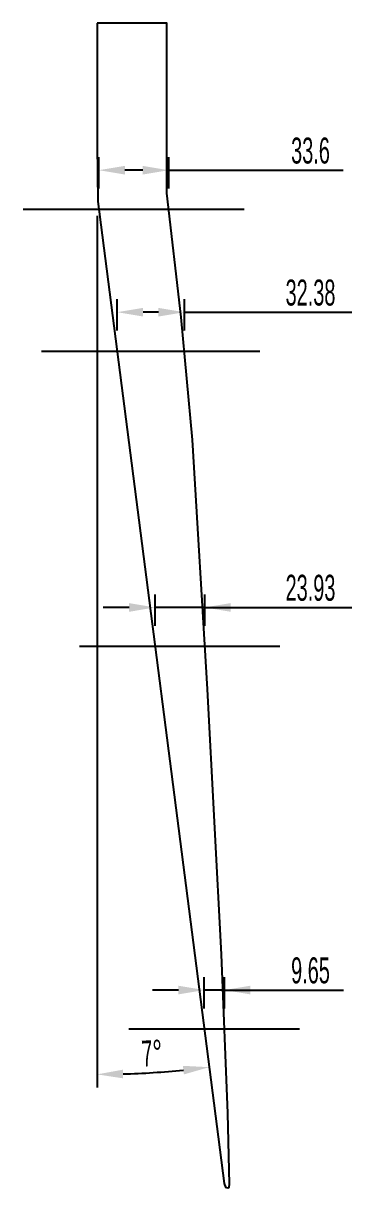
# Model space of a CAD drawing. Header units: centimetres. Extents: x -5325 to 32224, y -11540 to 14619.
# Drawn here: x 28811 to 28971, y -3184 to -2624 of the extents above; entities that cross this region are included whole.
import ezdxf

# ---------------------------------------------------------------- set-up
doc = ezdxf.new("R2010")
doc.units = ezdxf.units.CM
doc.header["$PDMODE"] = 3
doc.header["$PDSIZE"] = -5
doc.layers.get('0').update_dxf_attribs({"color": 10})
doc.styles.get("Standard").update_dxf_attribs({"font": 'ARIALN.TTF', "width": 0.67})
doc.dimstyles.new('ISO-25', dxfattribs={"dimscale": 5, "dimtxt": 2.5, "dimasz": 2.5, "dimexe": 1.25, "dimexo": 2, "dimtad": 1, "dimdsep": 46, "dimtxsty": 'Standard', "dimcen": 2.5, "dimadec": 0, "dimazin": 0, "dimtfac": 1, "dimtmove": 0, "dimatfit": 3, "dimfxl": 1, "dimarcsym": 0})

# ---------------------------------------------------------------- blocks, each defined once
blk = doc.blocks.new('*D56')
at = {"color": 0, "lineweight": -2}
blk.add_line((28847.01, -2716.71), (28847.01, -3135.98), dxfattribs=at)
blk.add_arc((28847.01, -2706.71), 423.01, 271.6931, 275.6413, dxfattribs=at)
at = {"color": 0}
for points in [[(28859.48, -3127.46), (28859.54, -3131.63), (28847.01, -3129.73)], [(28888.83, -3129.75), (28888.36, -3125.61), (28901.01, -3126.27)]]:
    blk.add_solid(points, dxfattribs=at)
at = {"layer": 'Defpoints', "color": 0}
for p in [(28847.01, -2624.16), (28847.01, -2682.97), (28847.42, -2709.93), (28865.05, -3129.34), (28908.22, -3182.26)]:
    blk.add_point(p, dxfattribs=at)
at = {"color": 0, "insert": (28873.47, -3119.51), "char_height": 12.5, "attachment_point": 5, "rotation": 3.6672}
blk.add_mtext('7%%d', dxfattribs=at)
blk = doc.blocks.new('*D57')
at = {"color": 0, "lineweight": -2}
for p, q in [((28898.66, -3097.98), (28898.66, -3082.92)), ((28908.3, -3097.98), (28908.3, -3082.92)), ((28886.16, -3089.17), (28873.66, -3089.17)), ((28908.3, -3089.17), (28898.66, -3089.17)), ((28908.3, -3089.17), (28965.67, -3089.17)), ((28920.8, -3089.17), (28933.3, -3089.17))]:
    blk.add_line(p, q, dxfattribs=at)
at = {"color": 0}
for points in [[(28886.16, -3091.25), (28886.16, -3087.08), (28898.66, -3089.17)], [(28920.8, -3087.08), (28920.8, -3091.25), (28908.3, -3089.17)]]:
    blk.add_solid(points, dxfattribs=at)
at = {"layer": 'Defpoints', "color": 0}
for p in [(28898.66, -3089.17), (28898.66, -3107.98), (28908.3, -3107.98)]:
    blk.add_point(p, dxfattribs=at)
at = {"color": 0, "insert": (28949.78, -3079.79), "char_height": 12.5, "attachment_point": 5}
blk.add_mtext('9.65', dxfattribs=at)
blk = doc.blocks.new('*D58')
at = {"color": 0, "lineweight": -2}
for p, q in [((28874.97, -2913.95), (28874.97, -2898.88)), ((28898.9, -2913.95), (28898.9, -2898.88)), ((28862.47, -2905.13), (28849.97, -2905.13)), ((28898.9, -2905.13), (28874.97, -2905.13)), ((28898.9, -2905.13), (28969.65, -2905.13)), ((28911.4, -2905.13), (28923.9, -2905.13))]:
    blk.add_line(p, q, dxfattribs=at)
at = {"color": 0}
for points in [[(28862.47, -2907.22), (28862.47, -2903.05), (28874.97, -2905.13)], [(28911.4, -2903.05), (28911.4, -2907.22), (28898.9, -2905.13)]]:
    blk.add_solid(points, dxfattribs=at)
at = {"layer": 'Defpoints', "color": 0}
for p in [(28874.97, -2905.13), (28874.97, -2923.95), (28898.9, -2923.95)]:
    blk.add_point(p, dxfattribs=at)
at = {"color": 0, "insert": (28949.78, -2895.76), "char_height": 12.5, "attachment_point": 5}
blk.add_mtext('23.93', dxfattribs=at)
blk = doc.blocks.new('*D59')
at = {"color": 0, "lineweight": -2}
for p, q in [((28856.69, -2771.95), (28856.69, -2756.88)), ((28889.07, -2771.95), (28889.07, -2756.88)), ((28876.57, -2763.13), (28869.19, -2763.13)), ((28889.07, -2763.13), (28969.65, -2763.13))]:
    blk.add_line(p, q, dxfattribs=at)
at = {"color": 0}
for points in [[(28869.19, -2761.05), (28869.19, -2765.21), (28856.69, -2763.13)], [(28876.57, -2765.21), (28876.57, -2761.05), (28889.07, -2763.13)]]:
    blk.add_solid(points, dxfattribs=at)
at = {"layer": 'Defpoints', "color": 0}
for p in [(28856.69, -2763.13), (28856.69, -2781.95), (28889.07, -2781.95)]:
    blk.add_point(p, dxfattribs=at)
at = {"color": 0, "insert": (28949.78, -2753.76), "char_height": 12.5, "attachment_point": 5}
blk.add_mtext('32.38', dxfattribs=at)
blk = doc.blocks.new('*D60')
at = {"color": 0, "lineweight": -2}
for p, q in [((28847.9, -2703.64), (28847.9, -2688.57)), ((28881.5, -2703.64), (28881.5, -2688.57)), ((28869, -2694.82), (28860.4, -2694.82)), ((28881.5, -2694.82), (28965.45, -2694.82))]:
    blk.add_line(p, q, dxfattribs=at)
at = {"color": 0}
for points in [[(28860.4, -2692.74), (28860.4, -2696.9), (28847.9, -2694.82)], [(28869, -2696.9), (28869, -2692.74), (28881.5, -2694.82)]]:
    blk.add_solid(points, dxfattribs=at)
at = {"layer": 'Defpoints', "color": 0}
for p in [(28847.9, -2694.82), (28847.9, -2713.64), (28881.5, -2713.64)]:
    blk.add_point(p, dxfattribs=at)
at = {"color": 0, "insert": (28949.78, -2685.45), "char_height": 12.5, "attachment_point": 5}
blk.add_mtext('33.6', dxfattribs=at)

msp = doc.modelspace()

# ---------------------------------------------------------------- linework, layer by layer
at = {"color": 1}
for p, q in [((28811.486, -2713.637), (28917.858, -2713.637)), ((28925.336, -2781.948), (28820.278, -2781.948)), ((28935.082, -2923.951), (28838.556, -2923.951)), ((28944.449, -3107.983), (28862.244, -3107.983))]:
    msp.add_line(p, q, dxfattribs=at)
at = {"color": 7}
msp.add_lwpolyline([(28847.008, -2624.157), (28847.008, -2682.973), (28847.422, -2709.932), (28908.218, -3182.261), (28908.887, -3183.904), (28910.054, -3184.238), (28910.554, -3183.904), (28910.721, -3182.57), (28909.927, -3148.409), (28906.861, -3072.01), (28900.13, -2944.464), (28892.944, -2824.467), (28887.574, -2765.512), (28880.594, -2705.945), (28880.594, -2624.157)], close=True, dxfattribs=at)

# ---------------------------------------------------------------- dimensions: what is measured, and where the dimension line sits
at = {"color": 1}
dim = msp.add_angular_dim_2l(base=(28865.053, -3129.343), line1=((28847.422, -2709.932), (28908.218, -3182.261)), line2=((28847.008, -2624.157), (28847.008, -2682.973)), dimstyle='ISO-25', dxfattribs=at)
dim.commit()
dim.dimension.update_dxf_attribs({"geometry": '*D56', "text_midpoint": (28873.465, -3119.506)})
for base, p1, p2, picture, middle in [((28847.899, -2694.821), (28881.495, -2713.637), (28847.899, -2713.637), '*D60', (28949.779, -2694.821)), ((28856.692, -2763.131), (28889.071, -2781.948), (28856.692, -2781.948), '*D59', (28949.779, -2763.131)), ((28874.97, -2905.135), (28898.902, -2923.951), (28874.97, -2923.951), '*D58', (28949.779, -2905.135)), ((28898.657, -3089.167), (28908.305, -3107.983), (28898.657, -3107.983), '*D57', (28949.779, -3089.167))]:
    dim = msp.add_linear_dim(base=base, p1=p1, p2=p2, dimstyle='ISO-25', dxfattribs=at)
    dim.commit()
    dim.dimension.update_dxf_attribs({"geometry": picture, "text_midpoint": middle, "dimtype": 160})

doc.saveas('drawing.dxf')
